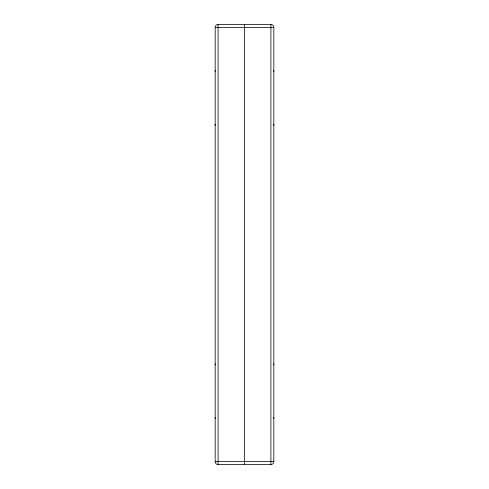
<?xml version="1.0" encoding="UTF-8"?>
<svg xmlns="http://www.w3.org/2000/svg" width="489" height="489" viewBox="0 0 489 489"><rect width="100%" height="100%" fill="white"/><g stroke="black" fill="none" stroke-linecap="round" stroke-linejoin="round"><path stroke-width="0.73" d="M218.094 24.45L270.906 24.45A2.934 2.934 0 0 1 273.84 27.384L273.84 461.616A2.934 2.934 0 0 1 270.906 464.55L218.094 464.55A2.934 2.934 0 0 1 215.16 461.616L215.16 27.384A2.934 2.934 0 0 1 218.094 24.45L218.094 464.538M215.166 27.384L273.828 27.384M215.172 461.616L273.834 461.616M270.906 24.462L270.906 464.538M244.5 24.45L244.5 464.55M215.368 418.688A2.934 2.934 0 0 1 215.16 417.606M215.16 364.977A2.934 2.934 0 0 1 215.368 363.895M273.84 417.606A2.934 2.934 0 0 1 273.632 418.688M273.632 363.895A2.934 2.934 0 0 1 273.84 364.977M215.368 125.288A2.934 2.934 0 0 1 215.16 124.206M215.16 71.394A2.934 2.934 0 0 1 215.368 70.312M273.84 124.206A2.934 2.934 0 0 1 273.632 125.288M273.632 70.312A2.934 2.934 0 0 1 273.84 71.394"/></g></svg>
